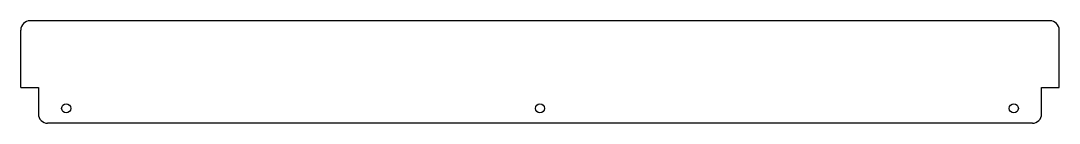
# Model space of a CAD drawing. Header units: millimetres. Extents: x 0 to 560, y -18 to 38.
import ezdxf

# ---------------------------------------------------------------- set-up
doc = ezdxf.new("R2010")
doc.units = ezdxf.units.MM

msp = doc.modelspace()

# ---------------------------------------------------------------- linework, layer by layer
at = {"color": 7, "linetype": 'Continuous', "lineweight": 25}
for p, q in [((555, 37.64), (5, 37.64)), ((0, 1.63), (0, 32.64)), ((560, 1.63), (560, 32.64)), ((0, 1.63), (9.5, 1.63)), ((9.5, 1.63), (9.5, -12.64)), ((550.5, 1.63), (560, 1.63)), ((550.5, -12.64), (550.5, 1.63)), ((545.5, -17.64), (14.5, -17.64))]:
    msp.add_line(p, q, dxfattribs=at)
for centre in [(24.5, -9.64), (280, -9.64), (535.5, -9.64)]:
    msp.add_circle(centre, 2.45, dxfattribs=at)
for centre, start, end in [((5, 32.64), 90, 180), ((555, 32.64), 0, 90), ((14.5, -12.64), 180, 270), ((545.5, -12.64), 270, 0)]:
    msp.add_arc(centre, 5, start, end, dxfattribs=at)

doc.saveas('drawing.dxf')
